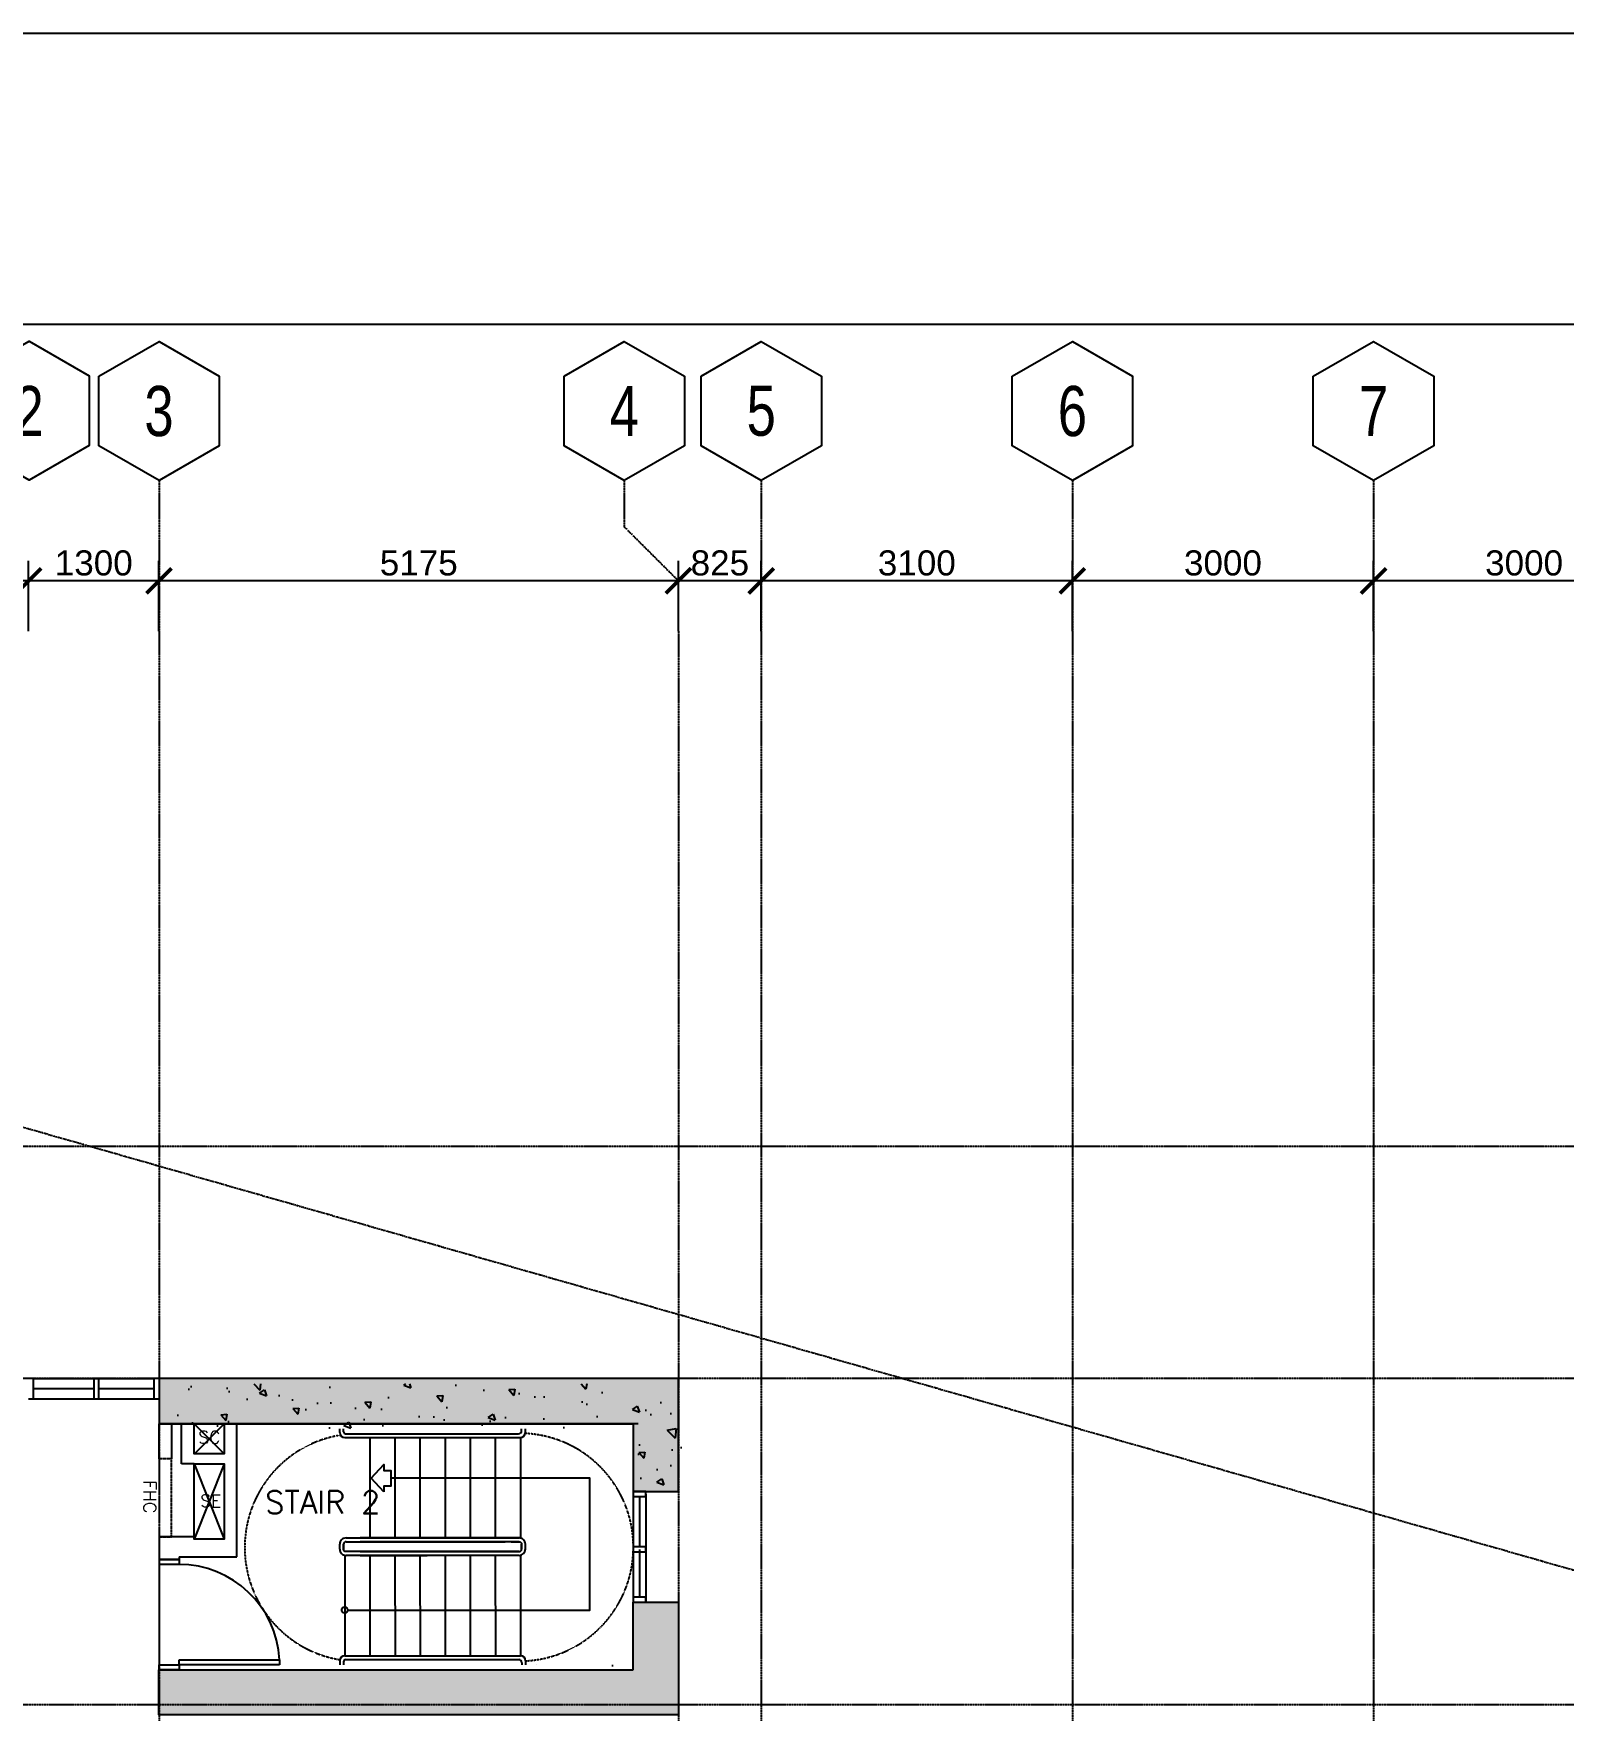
# Model space of a CAD drawing. Header units: inches. Extents: x -189245 to 740841, y -215444 to 469401.
# Drawn here: x 306714 to 321956, y -95136 to -78428 of the extents above; entities that cross this region are included whole.
import ezdxf
from ezdxf.enums import TextEntityAlignment as Align

# ---------------------------------------------------------------- set-up
doc = ezdxf.new("R2010")
doc.units = ezdxf.units.IN
doc.header["$LTSCALE"] = 10
doc.header["$MEASUREMENT"] = 0
for name, pattern in [('GRID NORMAL$0$GRID BASEMENT$0$GRID GROUND$0$GRID$0$$0$PHANTOM', [2.5, 1.25, -0.25, 0.25, -0.25, 0.25, -0.25]), ('HIDDEN', [0.375, 0.25, -0.125]), ('HIDDEN2', [0.1875, 0.125, -0.0625])]:
    doc.linetypes.add(name, pattern=pattern)
for name, color, linetype in [('1', 1, 'Continuous'), ('3', 252, 'Continuous'), ('A-CMU WALL', 4, 'Continuous'), ('a-dim', 8, 'Continuous'), ('A-DOOR', 1, 'Continuous'), ('A-FIXTURE', 2, 'Continuous'), ('A-GRID', 8, 'Continuous'), ('A-HATCH GRAVEL', 8, 'Continuous'), ('A-HATCH-RC', 252, 'Continuous'), ('A-HATCH-SOLID', 252, 'Continuous'), ('A-SHEARWALL', 6, 'Continuous'), ('A-STAIR', 1, 'Continuous'), ('A-TEXT', 3, 'Continuous'), ('A-WINDOW', 2, 'Continuous'), ('DOORTAG', 1, 'Continuous'), ('HATCH TSG', 9, 'Continuous'), ('PIPE CHASE', 3, 'Continuous'), ('PIPE CHASE OPENING', 1, 'Continuous'), ('TSG- DIM_PIPE CHASE', 1, 'Continuous'), ('TSG- plaster', 4, 'Continuous')]:
    doc.layers.add(name, color=color, linetype=linetype)
doc.layers.add('DEFPOINT', color=7, linetype='Continuous', plot=False)
doc.styles.add('GRID NORMAL$0$GRID BASEMENT$0$GRID GROUND$0$GRID$0$Standard', font='ARIAL.TTF')
doc.styles.add('PRSP_Simplex', font='simplex.shx')
doc.dimstyles.new('GRID NORMAL$0$GRID BASEMENT$0$GRID GROUND$0$GRID$0$Standard', dxfattribs={"dimtxt": 250, "dimasz": 0.18, "dimexe": 0.18, "dimexo": 0.0625, "dimgap": 50, "dimtad": 1, "dimdec": 0, "dimzin": 0, "dimdsep": 46, "dimtxsty": 'GRID NORMAL$0$GRID BASEMENT$0$GRID GROUND$0$GRID$0$Standard', "dimcen": 0.09, "dimadec": 0, "dimazin": 0, "dimtfac": 1, "dimtdec": 0, "dimtofl": 0, "dimtmove": 0, "dimatfit": 3, "dimfxl": 1, "dimtolj": 1, "dimtzin": 0, "dimarcsym": 0})

# ---------------------------------------------------------------- blocks, each defined once
blk = doc.blocks.new('GRID NORMAL$0$GRID BASEMENT$0$GRID GROUND$0$GRID$0$$0$GRID-V')
at = {"color": 3}
blk.add_lwpolyline([(6, 10.39), (0, 13.86), (-6, 10.39), (-6, 3.46), (0, 0), (6, 3.46)], close=True, dxfattribs=at)
at = {"color": 6, "style": 'GRID NORMAL$0$GRID BASEMENT$0$GRID GROUND$0$GRID$0$Standard', "width": 0.75}
blk.add_attdef('V', text='', height=5, dxfattribs=at).set_placement((0, 6.93), align=Align.MIDDLE)
blk = doc.blocks.new('GRID NORMAL$0$GRID BASEMENT$0$GRID GROUND$0$GRID$0$_ARCHTICK')
at = {"color": 0, "linetype": 'ByBlock', "ltscale": 20, "const_width": 0.15}
blk.add_lwpolyline([(-0.5, -0.5), (0.5, 0.5)], dxfattribs=at)
blk = doc.blocks.new('*D448')
at = {"layer": 'a-dim', "color": 0, "lineweight": -2, "ltscale": 500}
for p, q in [((-77959, -230188), (-77959, -229488)), ((-74859, -230188), (-74859, -229488)), ((-74659, -229688), (-78159, -229688))]:
    blk.add_line(p, q, dxfattribs=at)
at = {"layer": 'Defpoints', "color": 0, "ltscale": 500}
for p in [(-77959, -229688), (-77959, -230188), (-74859, -230188)]:
    blk.add_point(p, dxfattribs=at)
at = {"layer": 'a-dim', "color": 0, "lineweight": -2, "ltscale": 500, "xscale": 250, "yscale": 250, "zscale": 250, "rotation": 180}
blk.add_blockref('GRID NORMAL$0$GRID BASEMENT$0$GRID GROUND$0$GRID$0$_ARCHTICK', (-77959, -229688), dxfattribs=at)
at = {"layer": 'a-dim', "color": 0, "lineweight": -2, "ltscale": 500, "xscale": 250, "yscale": 250, "zscale": 250}
blk.add_blockref('GRID NORMAL$0$GRID BASEMENT$0$GRID GROUND$0$GRID$0$_ARCHTICK', (-74859, -229688), dxfattribs=at)
at = {"layer": 'a-dim', "color": 3, "ltscale": 500, "insert": (-76409, -229511), "char_height": 250, "attachment_point": 5, "style": 'GRID NORMAL$0$GRID BASEMENT$0$GRID GROUND$0$GRID$0$Standard'}
blk.add_mtext('\\A1;3100', dxfattribs=at)
blk = doc.blocks.new('*D452')
at = {"layer": 'a-dim', "color": 0, "lineweight": -2, "ltscale": 500}
for p, q in [((-74859, -230188), (-74859, -229488)), ((-71859, -230188), (-71859, -229488)), ((-71659, -229688), (-75059, -229688))]:
    blk.add_line(p, q, dxfattribs=at)
at = {"layer": 'Defpoints', "color": 0, "ltscale": 500}
for p in [(-74859, -229688), (-74859, -230188), (-71859, -230188)]:
    blk.add_point(p, dxfattribs=at)
at = {"layer": 'a-dim', "color": 0, "lineweight": -2, "ltscale": 500, "xscale": 250, "yscale": 250, "zscale": 250, "rotation": 180}
blk.add_blockref('GRID NORMAL$0$GRID BASEMENT$0$GRID GROUND$0$GRID$0$_ARCHTICK', (-74859, -229688), dxfattribs=at)
at = {"layer": 'a-dim', "color": 0, "lineweight": -2, "ltscale": 500, "xscale": 250, "yscale": 250, "zscale": 250}
blk.add_blockref('GRID NORMAL$0$GRID BASEMENT$0$GRID GROUND$0$GRID$0$_ARCHTICK', (-71859, -229688), dxfattribs=at)
at = {"layer": 'a-dim', "color": 3, "ltscale": 500, "insert": (-73359, -229511), "char_height": 250, "attachment_point": 5, "style": 'GRID NORMAL$0$GRID BASEMENT$0$GRID GROUND$0$GRID$0$Standard'}
blk.add_mtext('\\A1;3000', dxfattribs=at)
blk = doc.blocks.new('*D455')
at = {"layer": 'a-dim', "color": 0, "lineweight": -2, "ltscale": 500}
for p, q in [((-71859, -230188), (-71859, -229488)), ((-68859, -230188), (-68859, -229488)), ((-68659, -229688), (-72059, -229688))]:
    blk.add_line(p, q, dxfattribs=at)
at = {"layer": 'Defpoints', "color": 0, "ltscale": 500}
for p in [(-71859, -229688), (-71859, -230188), (-68859, -230188)]:
    blk.add_point(p, dxfattribs=at)
at = {"layer": 'a-dim', "color": 0, "lineweight": -2, "ltscale": 500, "xscale": 250, "yscale": 250, "zscale": 250, "rotation": 180}
blk.add_blockref('GRID NORMAL$0$GRID BASEMENT$0$GRID GROUND$0$GRID$0$_ARCHTICK', (-71859, -229688), dxfattribs=at)
at = {"layer": 'a-dim', "color": 0, "lineweight": -2, "ltscale": 500, "xscale": 250, "yscale": 250, "zscale": 250}
blk.add_blockref('GRID NORMAL$0$GRID BASEMENT$0$GRID GROUND$0$GRID$0$_ARCHTICK', (-68859, -229688), dxfattribs=at)
at = {"layer": 'a-dim', "color": 3, "ltscale": 500, "insert": (-70359, -229511), "char_height": 250, "attachment_point": 5, "style": 'GRID NORMAL$0$GRID BASEMENT$0$GRID GROUND$0$GRID$0$Standard'}
blk.add_mtext('\\A1;3000', dxfattribs=at)
blk = doc.blocks.new('*D456')
at = {"layer": 'a-dim', "color": 0, "lineweight": -2, "ltscale": 500}
for p, q in [((-83959, -230188), (-83959, -229488)), ((-78784, -230188), (-78784, -229488)), ((-78584, -229688), (-84159, -229688))]:
    blk.add_line(p, q, dxfattribs=at)
at = {"layer": 'Defpoints', "color": 0, "ltscale": 500}
for p in [(-83959, -229688), (-83959, -230188), (-78784, -230188)]:
    blk.add_point(p, dxfattribs=at)
at = {"layer": 'a-dim', "color": 0, "lineweight": -2, "ltscale": 500, "xscale": 250, "yscale": 250, "zscale": 250, "rotation": 180}
blk.add_blockref('GRID NORMAL$0$GRID BASEMENT$0$GRID GROUND$0$GRID$0$_ARCHTICK', (-83959, -229688), dxfattribs=at)
at = {"layer": 'a-dim', "color": 0, "lineweight": -2, "ltscale": 500, "xscale": 250, "yscale": 250, "zscale": 250}
blk.add_blockref('GRID NORMAL$0$GRID BASEMENT$0$GRID GROUND$0$GRID$0$_ARCHTICK', (-78784, -229688), dxfattribs=at)
at = {"layer": 'a-dim', "color": 3, "ltscale": 500, "insert": (-81371, -229511), "char_height": 250, "attachment_point": 5, "style": 'GRID NORMAL$0$GRID BASEMENT$0$GRID GROUND$0$GRID$0$Standard'}
blk.add_mtext('\\A1;5175', dxfattribs=at)
blk = doc.blocks.new('*D457')
at = {"layer": 'a-dim', "color": 0, "lineweight": -2, "ltscale": 500}
for p, q in [((-90634, -230188), (-90634, -229488)), ((-85259, -230188), (-85259, -229488)), ((-85059, -229688), (-90834, -229688))]:
    blk.add_line(p, q, dxfattribs=at)
at = {"layer": 'Defpoints', "color": 0, "ltscale": 500}
for p in [(-90634, -229688), (-90634, -230188), (-85259, -230188)]:
    blk.add_point(p, dxfattribs=at)
at = {"layer": 'a-dim', "color": 0, "lineweight": -2, "ltscale": 500, "xscale": 250, "yscale": 250, "zscale": 250, "rotation": 180}
blk.add_blockref('GRID NORMAL$0$GRID BASEMENT$0$GRID GROUND$0$GRID$0$_ARCHTICK', (-90634, -229688), dxfattribs=at)
at = {"layer": 'a-dim', "color": 0, "lineweight": -2, "ltscale": 500, "xscale": 250, "yscale": 250, "zscale": 250}
blk.add_blockref('GRID NORMAL$0$GRID BASEMENT$0$GRID GROUND$0$GRID$0$_ARCHTICK', (-85259, -229688), dxfattribs=at)
at = {"layer": 'a-dim', "color": 3, "ltscale": 500, "insert": (-87946, -229511), "char_height": 250, "attachment_point": 5, "style": 'GRID NORMAL$0$GRID BASEMENT$0$GRID GROUND$0$GRID$0$Standard'}
blk.add_mtext('\\A1;5375', dxfattribs=at)
blk = doc.blocks.new('*D461')
at = {"layer": 'a-dim', "color": 0, "lineweight": -2, "ltscale": 500}
for p, q in [((-85259, -230188), (-85259, -229488)), ((-83959, -230188), (-83959, -229488)), ((-83759, -229688), (-85459, -229688))]:
    blk.add_line(p, q, dxfattribs=at)
at = {"layer": 'Defpoints', "color": 0, "ltscale": 500}
for p in [(-85259, -229688), (-85259, -230188), (-83959, -230188)]:
    blk.add_point(p, dxfattribs=at)
at = {"layer": 'a-dim', "color": 0, "lineweight": -2, "ltscale": 500, "xscale": 250, "yscale": 250, "zscale": 250, "rotation": 180}
blk.add_blockref('GRID NORMAL$0$GRID BASEMENT$0$GRID GROUND$0$GRID$0$_ARCHTICK', (-85259, -229688), dxfattribs=at)
at = {"layer": 'a-dim', "color": 0, "lineweight": -2, "ltscale": 500, "xscale": 250, "yscale": 250, "zscale": 250}
blk.add_blockref('GRID NORMAL$0$GRID BASEMENT$0$GRID GROUND$0$GRID$0$_ARCHTICK', (-83959, -229688), dxfattribs=at)
at = {"layer": 'a-dim', "color": 3, "ltscale": 500, "insert": (-84609, -229511), "char_height": 250, "attachment_point": 5, "style": 'GRID NORMAL$0$GRID BASEMENT$0$GRID GROUND$0$GRID$0$Standard'}
blk.add_mtext('\\A1;1300', dxfattribs=at)
blk = doc.blocks.new('*D472')
at = {"layer": 'a-dim', "color": 0, "lineweight": -2, "ltscale": 500}
for p, q in [((-78784, -230188), (-78784, -229488)), ((-77959, -230188), (-77959, -229488)), ((-77759, -229688), (-78984, -229688))]:
    blk.add_line(p, q, dxfattribs=at)
at = {"layer": 'Defpoints', "color": 0, "ltscale": 500}
for p in [(-78784, -229688), (-78784, -230188), (-77959, -230188)]:
    blk.add_point(p, dxfattribs=at)
at = {"layer": 'a-dim', "color": 0, "lineweight": -2, "ltscale": 500, "xscale": 250, "yscale": 250, "zscale": 250, "rotation": 180}
blk.add_blockref('GRID NORMAL$0$GRID BASEMENT$0$GRID GROUND$0$GRID$0$_ARCHTICK', (-78784, -229688), dxfattribs=at)
at = {"layer": 'a-dim', "color": 0, "lineweight": -2, "ltscale": 500, "xscale": 250, "yscale": 250, "zscale": 250}
blk.add_blockref('GRID NORMAL$0$GRID BASEMENT$0$GRID GROUND$0$GRID$0$_ARCHTICK', (-77959, -229688), dxfattribs=at)
at = {"layer": 'a-dim', "color": 3, "ltscale": 500, "insert": (-78371, -229511), "char_height": 250, "attachment_point": 5, "style": 'GRID NORMAL$0$GRID BASEMENT$0$GRID GROUND$0$GRID$0$Standard'}
blk.add_mtext('\\A1;825', dxfattribs=at)
blk = doc.blocks.new('A$C6CB110D5')
at = {"layer": 'A-WINDOW', "ltscale": 50}
for p, q in [((-1250, 0), (-1300, 0)), ((-1250, -200), (-1250, 0)), ((0, 0), (-50, 0)), ((-50, 0), (-50, -200)), ((-1250, -100), (-650, -100)), ((-650, 0), (-650, -200)), ((-600, -200), (-600, 0)), ((-600, -100), (-50, -100)), ((-1300, -200), (-1250, -200)), ((-650, -200), (-600, -200)), ((-50, -200), (0, -200))]:
    blk.add_line(p, q, dxfattribs=at)
at = {"layer": 'A-WINDOW', "color": 1, "ltscale": 50}
for p, q in [((-1250, 0), (-50, 0)), ((-1250, -200), (-50, -200))]:
    blk.add_line(p, q, dxfattribs=at)
blk = doc.blocks.new('A$C3BA5313E')
at = {"layer": 'A-DOOR', "color": 8, "ltscale": 100}
blk.add_blockref('A$C6CB110D5', (1300, 0), dxfattribs=at)
blk = doc.blocks.new('grid')
at = {"layer": 'A-GRID', "linetype": 'GRID NORMAL$0$GRID BASEMENT$0$GRID GROUND$0$GRID$0$$0$PHANTOM'}
for p, q in [((-83958.8, -228688.5), (-83958.8, -289256.3)), ((-79323.2, -228688.5), (-79323.2, -229150.5)), ((-77958.8, -228688.5), (-77958.8, -289256.3)), ((-74858.8, -228688.5), (-74858.8, -289256.3)), ((-71858.8, -228688.5), (-71858.8, -289256.3)), ((-78783.6, -229688.5), (-79323.2, -229150.5)), ((-78783.8, -230188.4), (-78783.8, -289282.1)), ((-33688.1, -235324.1), (-100703.6, -235324.1)), ((-33688.1, -237636.6), (-100703.6, -237636.6)), ((-33688.1, -240886.6), (-100703.6, -240886.6))]:
    blk.add_line(p, q, dxfattribs=at)
at = {"layer": 'A-GRID'}
ref = blk.add_blockref('GRID NORMAL$0$GRID BASEMENT$0$GRID GROUND$0$GRID$0$$0$GRID-V', (-85253, -228685.1), dxfattribs=dict(at, xscale=-100, yscale=100, zscale=100))
ref.add_attrib('V', '2', dxfattribs={"layer": '0', "color": 6, "height": 500, "style": 'GRID NORMAL$0$GRID BASEMENT$0$GRID GROUND$0$GRID$0$Standard', "width": 0.75}).set_placement((-85253, -227992.3), align=Align.MIDDLE)
ref = blk.add_blockref('GRID NORMAL$0$GRID BASEMENT$0$GRID GROUND$0$GRID$0$$0$GRID-V', (-83958.8, -228688.5), dxfattribs=dict(at, xscale=-100, yscale=100, zscale=100))
ref.add_attrib('V', '3', dxfattribs={"layer": '0', "color": 6, "height": 500, "style": 'GRID NORMAL$0$GRID BASEMENT$0$GRID GROUND$0$GRID$0$Standard', "width": 0.75}).set_placement((-83958.8, -227995.7), align=Align.MIDDLE)
ref = blk.add_blockref('GRID NORMAL$0$GRID BASEMENT$0$GRID GROUND$0$GRID$0$$0$GRID-V', (-79323.2, -228688.5), dxfattribs=dict(at, xscale=-100, yscale=100, zscale=100))
ref.add_attrib('V', '4', dxfattribs={"layer": '0', "color": 6, "height": 500, "style": 'GRID NORMAL$0$GRID BASEMENT$0$GRID GROUND$0$GRID$0$Standard', "width": 0.75}).set_placement((-79323.2, -227995.7), align=Align.MIDDLE)
ref = blk.add_blockref('GRID NORMAL$0$GRID BASEMENT$0$GRID GROUND$0$GRID$0$$0$GRID-V', (-77958.8, -228688.5), dxfattribs=dict(at, xscale=-100, yscale=100, zscale=100))
ref.add_attrib('V', '5', dxfattribs={"layer": '0', "color": 6, "height": 500, "style": 'GRID NORMAL$0$GRID BASEMENT$0$GRID GROUND$0$GRID$0$Standard', "width": 0.75}).set_placement((-77958.8, -227995.7), align=Align.MIDDLE)
ref = blk.add_blockref('GRID NORMAL$0$GRID BASEMENT$0$GRID GROUND$0$GRID$0$$0$GRID-V', (-74858.8, -228688.5), dxfattribs=dict(at, xscale=-100, yscale=100, zscale=100))
ref.add_attrib('V', '6', dxfattribs={"layer": '0', "color": 6, "height": 500, "style": 'GRID NORMAL$0$GRID BASEMENT$0$GRID GROUND$0$GRID$0$Standard', "width": 0.75}).set_placement((-74858.8, -227995.7), align=Align.MIDDLE)
ref = blk.add_blockref('GRID NORMAL$0$GRID BASEMENT$0$GRID GROUND$0$GRID$0$$0$GRID-V', (-71858.8, -228688.5), dxfattribs=dict(at, xscale=-100, yscale=100, zscale=100))
ref.add_attrib('V', '7', dxfattribs={"layer": '0', "color": 6, "height": 500, "style": 'GRID NORMAL$0$GRID BASEMENT$0$GRID GROUND$0$GRID$0$Standard', "width": 0.75}).set_placement((-71858.8, -227995.7), align=Align.MIDDLE)
at = {"layer": 'a-dim', "ltscale": 500}
for base, p1, p2, picture, middle in [((-90633.8, -229688.5), (-85258.8, -230188.5), (-90633.8, -230188.5), '*D457', (-87946.3, -229510.8)), ((-83958.8, -229688.5), (-78783.8, -230188.5), (-83958.8, -230188.5), '*D456', (-81371.3, -229510.9)), ((-78783.8, -229688.5), (-77958.8, -230188.5), (-78783.8, -230188.5), '*D472', (-78371.3, -229510.9)), ((-77958.8, -229688.5), (-74858.8, -230188.5), (-77958.8, -230188.5), '*D448', (-76408.8, -229510.8)), ((-74858.8, -229688.5), (-71858.8, -230188.5), (-74858.8, -230188.5), '*D452', (-73358.8, -229510.8)), ((-71858.8, -229688.5), (-68858.8, -230188.4), (-71858.8, -230188.4), '*D455', (-70358.8, -229510.8))]:
    dim = blk.add_linear_dim(base=base, p1=p1, p2=p2, angle=180, dimstyle='GRID NORMAL$0$GRID BASEMENT$0$GRID GROUND$0$GRID$0$Standard', override={"dimasz": 250, "dimexe": 200, "dimblk1": 'GRID NORMAL$0$GRID BASEMENT$0$GRID GROUND$0$GRID$0$_ARCHTICK', "dimblk2": 'GRID NORMAL$0$GRID BASEMENT$0$GRID GROUND$0$GRID$0$_ARCHTICK', "dimsah": 1, "dimdle": 200, "dimclrt": 3}, dxfattribs=at)
    dim.commit()
    dim.dimension.update_dxf_attribs({"geometry": picture, "text_midpoint": middle})
dim = blk.add_linear_dim(base=(-85258.8, -229688.5), p1=(-83958.8, -230188.5), p2=(-85258.8, -230188.4), angle=180, dimstyle='GRID NORMAL$0$GRID BASEMENT$0$GRID GROUND$0$GRID$0$Standard', override={"dimasz": 250, "dimexe": 200, "dimblk1": 'GRID NORMAL$0$GRID BASEMENT$0$GRID GROUND$0$GRID$0$_ARCHTICK', "dimblk2": 'GRID NORMAL$0$GRID BASEMENT$0$GRID GROUND$0$GRID$0$_ARCHTICK', "dimsah": 1, "dimdle": 200, "dimclrt": 3}, dxfattribs=at)
dim.commit()
dim.dimension.update_dxf_attribs({"geometry": '*D461', "text_midpoint": (-84608.8, -229688.5), "dimtype": 128})

msp = doc.modelspace()

# ---------------------------------------------------------------- hatches: boundary and pattern name
at = {"layer": '1'}
h = msp.add_hatch(dxfattribs=at)
h.set_pattern_fill('AR-CONC', color=256, scale=1000, style=0)
h.set_pattern_definition([(50, (265853.6, -114292), (7172.6, -627.5), [750, -8250]), (355, (265853.6, -114292), (-1387.5, 7521.9), [600, -6600]), (100.451, (266451, -114344.6), (5785.1, 6894.4), [637.4, -7011.4]), (46.184, (265854, -112292), (10672.4, -1655.2), [1125, -12375]), (96.636, (266743, -112430), (9346.6, 9741.2), [956.1, -10517.1]), (351.184, (265854, -112292), (9346.6, 9741.2), [900, -9900]), (21, (266853.6, -112792), (5969.1, -4026.2), [750, -8250]), (326, (266853.6, -112792), (2433.2, 7251.5), [600, -6600]), (71.451, (267351, -113128), (8402.2, 3225.3), [637.4, -7011.4]), (37.5, (265853.6, -114292.3), (121.6, 3328.94), [0, -6520, 0, -6700, 0, -6625]), (7.5, (265853.6, -114292.3), (2630.7, 3944.12), [0, -3820, 0, -6370, 0, -2525]), (327.5, (263623.6, -114292.3), (5338.22, -225.55), [0, -2500, 0, -7800, 0, -10350]), (317.5, (262623.6, -114292.3), (5831.86, 1001.05), [0, -3250, 0, -5180, 0, -7350])])
h.paths.add_polyline_path([(313139.1957, -91830.85698), (307591.31424, -91830.85698), (307649.99917, -91978.59111), (307887.57771, -91958.33165), (307588.19276, -92120.44962), (307721.73685, -92102.99271), (307782.46269, -92280.85698), (312689.1957, -92280.85698), (312689.1957, -92930.85698), (313139.1957, -92930.85698)])
h.paths.add_polyline_path([(313139.1957, -94730.85698), (313139.1957, -94030.85698), (312689.1957, -94030.85698), (312689.1957, -94680.85698), (308114.1957, -94680.85698), (307964.19904, -94680.85698), (307964.19904, -95130.85698), (313139.1957, -95130.85698)])
at = {"layer": 'A-HATCH GRAVEL'}
h = msp.add_hatch(dxfattribs=at)
h.set_pattern_fill('AR-CONC', color=256, scale=100, style=0)
h.set_pattern_definition([(310, (391923, -332817.5), (717.2602, 62.7521), [75, -825]), (5, (391923, -332817.5), (-138.7513, -752.1921), [60, -660]), (259.5486, (391982.8, -332812.24), (578.5094, -689.4395), [63.7402, -701.1421]), (313.8158, (391923, -333017.5), (1067.241, 165.519), [112.5, -1237.5]), (263.3644, (392011.9, -333003.7), (934.6627, -974.118), [95.6103, -1051.713]), (8.8158, (391923, -333017.5), (934.662, -974.1186), [90, -990]), (339, (392023, -332967.5), (596.907, 402.6189), [75, -825]), (34, (392023, -332967.5), (243.3153, -725.15), [60, -660]), (288.5486, (392072.75, -332933.9), (840.2226, -322.5305), [63.7402, -701.1421]), (322.5, (391923, -332817.47), (12.15986, -332.89385), [0, -652, 0, -670, 0, -662.5]), (352.5, (391923, -332817.47), (263.06954, -394.4117), [0, -382, 0, -637, 0, -252.5]), (32.5, (391700, -332817.47), (533.82244, 22.55487), [0, -250, 0, -780, 0, -1035]), (42.5, (391600, -332817.47), (583.1862, -100.105), [0, -325, 0, -518, 0, -735])])
h.paths.add_polyline_path([(312739.1957, -92330.85687), (312739.1957, -92980.85687), (313189.1957, -92980.85687), (313189.1957, -92280.85687), (313189.1957, -91880.85687), (307964.1957, -91880.85687), (307964.1957, -92330.85687), (308114.1957, -92330.85687)])
at = {"layer": 'A-HATCH-SOLID', "ltscale": 2}
for points in [[(312689.22685, -92279.9236), (312689.5856, -92954.9236), (313139.4056, -92953.047), (313139.22685, -92329.9236), (313139.22685, -91829.9236), (307964.22685, -91829.9236), (307964.22685, -92279.9236)], [(312689.5856, -92279.9236), (312689.5856, -92954.9236), (313139.4056, -92953.047), (313139.5856, -92329.9236), (313139.5856, -91829.9236), (307964.5856, -91829.9236), (307964.5856, -92279.9236)], [(312688.84091, -94730.85687), (312689.18471, -94055.85687), (313138.84091, -94055.85687), (313138.84091, -94680.85687), (313138.84091, -95180.85687), (307963.84091, -95180.85687), (307963.84091, -94730.85687)]]:
    msp.add_hatch(color=254, dxfattribs=at).paths.add_polyline_path(points)

# ---------------------------------------------------------------- linework, layer by layer
at = {"layer": '3', "color": 251, "linetype": 'GRID NORMAL$0$GRID BASEMENT$0$GRID GROUND$0$GRID$0$$0$PHANTOM', "flags": 128}
msp.add_lwpolyline([(352371.55939, -102410.09833), (351907.57657, -111087.70283), (352289.23542, -123191.68716), (353264.45, -131262.98547), (298600.66526, -144611.52615), (297343.53117, -137766.00105), (296388.45816, -130468.23184), (295808.09231, -123131.14962), (295604.50917, -115793.97346), (295780.69383, -108466.09117), (296335.27965, -101137.04385), (297262.93139, -93855.89956), (298496.71244, -87006.12698), (352390.51377, -102402.90191)], dxfattribs=at)
at = {"layer": 'A-CMU WALL'}
for p, q in [((307989.19965, -94730.85789), (307989.19965, -94730.85789)), ((308138.87472, -94730.85789), (308138.87472, -94730.85789))]:
    msp.add_line(p, q, dxfattribs=at)
at = {"layer": 'A-DOOR', "color": 2, "linetype": 'ByBlock', "ltscale": 100}
msp.add_line((307964.19965, -93630.85567), (307964.19965, -93680.64903), dxfattribs=at)
at = {"layer": 'A-DOOR', "color": 2}
for p, q in [((308164.21592, -93680.64903), (307964.19965, -93680.64903)), ((307964.21845, -93630.85567), (308164.21592, -93630.85567)), ((308164.21592, -93630.85567), (308164.21592, -93680.64903)), ((307964.19965, -94680.85803), (308163.87472, -94680.85789)), ((307964.19965, -94730.85789), (307964.19965, -94680.85803)), ((308163.87472, -94730.85789), (307964.19965, -94730.85789)), ((308163.87472, -94680.85789), (308163.87472, -94730.85789)), ((308163.89367, -94680.85789), (308163.89367, -94630.85789)), ((308163.89367, -94630.85789), (309163.89367, -94630.85789)), ((309163.89367, -94680.85789), (308163.89367, -94680.85789)), ((309163.89367, -94630.85789), (309163.89367, -94680.85789))]:
    msp.add_line(p, q, dxfattribs=at)
at = {"layer": 'A-DOOR'}
msp.add_line((307964.19965, -93680.64903), (307964.19965, -94680.85803), dxfattribs=at)
msp.add_arc((308163.1449, -94682.74181), 1002.09283, 2.967848221, 90.016974795, dxfattribs=at)
at = {"layer": 'A-FIXTURE', "linetype": 'HIDDEN2', "ltscale": 0.5}
msp.add_lwpolyline([(308089.19965, -93405.51554), (308089.19965, -93405.51554), (307964.21845, -93405.51554)], dxfattribs=at)
at = {"layer": 'A-SHEARWALL'}
for p, q in [((313139.5856, -91829.92355), (307964.5856, -91829.92355)), ((313139.5856, -91829.92355), (307964.5856, -91829.92355)), ((313139.19965, -92905.85693), (313139.19965, -91830.85693)), ((313139.19965, -92905.85693), (313139.19965, -91830.85693)), ((313139.19965, -92905.85693), (313139.19965, -91830.85693)), ((313139.19965, -92930.85693), (313139.19965, -91830.85693)), ((312739.1957, -92280.85693), (307964.19965, -92280.85698)), ((313139.19965, -94680.85693), (313139.19965, -94680.85693)), ((313139.19965, -94680.85693), (313139.19965, -95080.85693)), ((313139.13659, -95080.85693), (312739.19965, -95080.85693)), ((313139.13659, -95080.85693), (312739.19965, -95080.85693)), ((313139.13659, -95080.85693), (312739.19965, -95080.85693))]:
    msp.add_line(p, q, dxfattribs=at)
at = {"layer": 'A-SHEARWALL', "color": 4}
msp.add_line((308314.21592, -92680.51554), (308189.21592, -92680.51554), dxfattribs=at)
for points in [[(312689.5856, -92279.9236), (312689.5856, -92954.9236), (313139.4056, -92953.047), (313139.5856, -92329.9236), (313139.5856, -92329.9236), (313139.5856, -91829.9236), (307964.5856, -91829.9236), (307964.5856, -92279.9236), (307964.5856, -92279.9236), (307964.5856, -92279.9236), (312689.5856, -92279.9236)], [(307964.2055, -92630.51554), (307964.19965, -92280.85698), (308089.19965, -92280.85698), (308089.19965, -92630.51554)]]:
    msp.add_lwpolyline(points, dxfattribs=at)
at = {"layer": 'A-SHEARWALL', "color": 3, "linetype": 'HIDDEN2'}
msp.add_lwpolyline([(308089.19965, -92630.51554), (307964.21845, -92630.51554), (307964.21845, -93405.51554), (308089.19965, -93405.51554)], close=True, dxfattribs=at)
at = {"layer": 'A-SHEARWALL', "ltscale": 0.5}
msp.add_lwpolyline([(308314.21592, -92680.51554), (308613.85591, -92680.51554), (308613.85591, -93430.85648), (308314.21592, -93430.85648)], close=True, dxfattribs=at)
at = {"layer": 'A-STAIR', "color": 2, "linetype": 'Continuous'}
for p, q in [((309764.40122, -92367.84489), (309764.40122, -92329.84489)), ((309822.40122, -92379.84489), (311546.40129, -92379.84489)), ((311576.40129, -92349.84489), (311576.40129, -92329.84489)), ((311614.40129, -92367.84489), (311614.40129, -92329.84489)), ((309814.40122, -92417.84489), (311564.40129, -92417.84489)), ((309764.40132, -93528.52587), (309764.40126, -93479.52587)), ((309802.40122, -93479.52489), (309802.40133, -93529.52489)), ((309827.40119, -93417.52579), (311551.40125, -93417.52399)), ((309827.40124, -93455.52579), (311411.40122, -93455.52399)), ((311551.40129, -93553.52399), (309905.53103, -93553.5257)), ((311551.40129, -93417.52489), (309967.40131, -93417.52489)), ((311551.40129, -93455.52489), (309967.40131, -93455.52489)), ((309967.40142, -93553.52489), (311551.40129, -93553.52489)), ((311576.40133, -93479.52396), (311576.40128, -93529.52396)), ((311614.40139, -93528.52399), (311614.40133, -93479.52392)), ((309967.40129, -93591.52489), (310637.21499, -93591.52489)), ((311551.40146, -93591.52399), (310741.58769, -93591.52475)), ((309765.86267, -94642.02479), (309765.86267, -94680.02479)), ((309803.86267, -94650.02479), (309803.86267, -94680.02479)), ((309815.86267, -94592.02479), (311565.86267, -94592.02479)), ((309823.86267, -94630.02479), (311547.86267, -94630.02479)), ((311577.86267, -94660.02479), (311577.86267, -94680.02479)), ((311615.86267, -94642.02479), (311615.86267, -94680.02479))]:
    msp.add_line(p, q, dxfattribs=at)
at = {"layer": 'A-STAIR', "linetype": 'Continuous'}
msp.add_line((311724.55611, -94679.86204), (311724.55611, -94679.86204), dxfattribs=at)
at = {"layer": 'A-STAIR', "color": 2, "linetype": 'Continuous'}
for points in [[(309802.40122, -92359.84489), (309802.40122, -92330.02489)], [(310741.58769, -93591.52475), (309827.40139, -93591.52579)]]:
    msp.add_lwpolyline(points, dxfattribs=at)
at = {"layer": 'A-STAIR', "linetype": 'Continuous'}
for points in [[(310064.40129, -92417.84489), (310064.40129, -93417.52555)], [(310314.40129, -92417.84489), (310314.40129, -93417.52528)], [(310564.40129, -92417.84489), (310564.40129, -93417.52502)], [(310814.40129, -92417.84489), (310814.40129, -93417.52502)], [(311064.40129, -92417.84489), (311064.40129, -93417.5245)], [(311314.40129, -92417.84489), (311314.40129, -93417.52424)], [(311564.40129, -92417.84489), (311564.40129, -93418.71795)], [(309814.40129, -93591.52495), (309815.86267, -94592.02479)], [(310064.40129, -93591.52495), (310065.86267, -94592.02479)], [(310314.40129, -93591.52495), (310315.86267, -94592.02479)], [(310564.40129, -93591.52495), (310565.86267, -94592.02479)], [(310814.40129, -93591.52468), (310815.86267, -94592.02479)], [(311064.40129, -93591.52445), (311065.86267, -94592.02479)], [(311314.40129, -93591.52421), (311315.86267, -94592.02479)], [(311564.40129, -93590.16815), (311565.86267, -94592.02479)]]:
    msp.add_lwpolyline(points, dxfattribs=at)
at = {"layer": 'A-STAIR', "color": 2}
msp.add_lwpolyline([(310203.77986, -92959.52489), (310079.47513, -92823.02489), (310203.77986, -92686.52489), (310203.77986, -92745.02489), (310272.59999, -92745.02489), (310272.59999, -92901.02489), (310203.77986, -92901.02489)], close=True, dxfattribs=at)
at = {"layer": 'A-STAIR'}
msp.add_lwpolyline([(309844.40129, -94136.02489), (312257.52106, -94136.02489), (312257.52106, -92823.02489), (310272.59999, -92823.02489)], dxfattribs=at)
at = {"layer": 'A-STAIR', "color": 2, "linetype": 'Continuous'}
for points in [[(309905.53103, -93553.5257), (309827.40135, -93553.52579, -0.4142135624), (309802.40132, -93528.52582), (309802.40126, -93479.52582)], [(311473.27161, -93455.52303), (311551.40129, -93455.52303, -0.4142135624), (311576.40129, -93480.52303), (311576.40129, -93529.52303)], [(311473.27161, -93553.52489), (311551.40129, -93553.52489, 0.4142135624), (311576.40129, -93528.52489), (311576.40129, -93479.52489)]]:
    msp.add_lwpolyline(points, format="xyb", dxfattribs=at)
at = {"layer": 'A-STAIR', "color": 2}
msp.add_circle((309814.40129, -94136.02489), 30, dxfattribs=at)
at = {"layer": 'A-STAIR', "linetype": 'HIDDEN'}
for centre, radius, start, end in [((309950.86598, -93512.53958), 1132.69564, 99.094013136, 260.599759142), ((311556.08565, -93509.20902), 1134.39185, 273.020612212, 87.089546421)]:
    msp.add_arc(centre, radius, start, end, dxfattribs=at)
at = {"layer": 'A-STAIR', "color": 2, "linetype": 'Continuous'}
for centre, radius, start, end in [((309814.40122, -92367.84489), 50, 180, 270), ((309822.40122, -92359.84489), 20, 180, 270), ((311546.40129, -92349.84489), 30, 270, 0), ((311564.40129, -92367.84489), 50, 270, 0), ((309826.55427, -93479.67234), 62.15322, 89.219198793, 179.864073572), ((309826.55431, -93479.67324), 62.15322, 89.219278682, 179.864138812), ((309827.40132, -93528.52579), 63, 180.00006524, 270.000065247), ((309826.56428, -93479.67391), 24.16352, 88.01503891, 179.646648736), ((309826.56432, -93479.67481), 24.16352, 88.015137754, 179.646713984), ((311552.24829, -93479.67144), 62.15322, 0.135991669, 90.780866447), ((311551.40139, -93528.52399), 63, 270.000065247, 0.00006524), ((309815.86267, -94642.02479), 50, 90, 180), ((309823.86267, -94650.02479), 20, 90, 180), ((311547.86267, -94660.02479), 30, 0, 90), ((311565.86267, -94642.02479), 50, 0, 90)]:
    msp.add_arc(centre, radius, start, end, dxfattribs=at)
at = {"layer": 'A-WINDOW', "ltscale": 50}
for p, q in [((307964.22685, -91829.9236), (307914.22685, -91829.9236)), ((307314.08945, -91930.85349), (306714.36399, -91930.76209)), ((307914.19965, -91930.76697), (307364.08945, -91930.85349)), ((312751.59427, -93004.24031), (312751.68427, -93505.9671)), ((312751.68427, -93530.96725), (312751.57313, -93955.85687)), ((312751.68427, -93555.9671), (312751.58939, -94005.85687))]:
    msp.add_line(p, q, dxfattribs=at)
at = {"layer": 'A-WINDOW', "color": 1, "ltscale": 50}
for p, q in [((312689.18427, -92980.85698), (312689.18427, -94030.85693)), ((312689.18427, -92980.85707), (312689.18427, -94030.85702)), ((312814.18427, -92980.85698), (312814.18427, -94057.95393)), ((312814.18427, -92980.85707), (312814.18427, -94030.85702))]:
    msp.add_line(p, q, dxfattribs=at)
at = {"layer": 'A-WINDOW', "ltscale": 50}
for points in [[(307364.19965, -91830.85349), (307314.19965, -91830.85349), (307314.19965, -92030.85344), (307364.19965, -92030.85344)], [(312689.19965, -92954.24031), (312689.19965, -93004.24031), (312814.19965, -93004.24031), (312814.19965, -92954.24031)], [(312689.18427, -93505.9671), (312689.18427, -93555.9671), (312814.18427, -93555.9671), (312814.18427, -93505.9671)], [(312689.07313, -94005.85687), (312689.07313, -94055.85687), (312814.07313, -94055.85687), (312814.07313, -94005.85687)]]:
    msp.add_lwpolyline(points, close=True, dxfattribs=at)
at = {"layer": 'DEFPOINT', "color": 2}
msp.add_lwpolyline([(270754.93173, -152678.22268), (375754.93173, -152678.22268), (375754.93173, -78428.22268), (270754.93173, -78428.22268)], close=True, dxfattribs=at)
at = {"layer": 'DEFPOINT', "color": 5}
msp.add_lwpolyline([(276847.93173, -149778.22268), (372047.93173, -149778.22268), (372047.93173, -81328.22268), (276847.93173, -81328.22268)], close=True, dxfattribs=at)
at = {"layer": 'DOORTAG', "color": 6, "linetype": 'ByBlock', "ltscale": 100}
for points in [[(312689.22685, -92279.9236), (312689.5856, -92954.9236), (313139.4056, -92953.047), (313139.22685, -92329.9236), (313139.22685, -92329.9236), (313139.22685, -91829.9236), (307964.22685, -91829.9236), (307964.22685, -92279.9236), (307964.22685, -92279.9236), (307964.22685, -92279.9236), (312689.22685, -92279.9236)], [(312688.84091, -94730.85687), (312689.18471, -94055.85687), (313138.84091, -94055.85687), (313138.84091, -94680.85687), (313138.84091, -94680.85687), (313138.84091, -95180.85687), (307963.84091, -95180.85687), (307963.84091, -94730.85687), (307963.84091, -94730.85687), (307963.84091, -94730.85687), (312688.84091, -94730.85687)]]:
    msp.add_lwpolyline(points, dxfattribs=at)
at = {"layer": 'PIPE CHASE', "color": 5, "linetype": 'HIDDEN2'}
msp.add_lwpolyline([(308314.21592, -92680.51554), (308613.85591, -92680.51554), (308613.85591, -93430.85648), (308314.21592, -93430.85648)], close=True, dxfattribs=at)
at = {"layer": 'PIPE CHASE OPENING', "color": 1}
for p, q in [((308314.21592, -92280.85725), (308614.20678, -92578.51554)), ((308316.21592, -92578.51554), (308614.22746, -92280.38929)), ((308314.21592, -92680.51554), (308613.85591, -93430.85648)), ((308613.85591, -92680.51554), (308314.21592, -93430.85648))]:
    msp.add_line(p, q, dxfattribs=at)
at = {"layer": 'TSG- DIM_PIPE CHASE', "color": 4, "linetype": 'Continuous'}
for points in [[(308314.21677, -92280.85809), (308614.19965, -92280.85725), (308614.19965, -92580.51554), (308314.21592, -92580.51554), (308314.21592, -92280.38929)], [(308314.21592, -92680.51554), (308613.85591, -92680.51554), (308613.85591, -93430.85648), (308314.21592, -93430.85648), (308314.21592, -92680.51554)]]:
    msp.add_lwpolyline(points, dxfattribs=at)
at = {"layer": 'TSG- plaster', "linetype": 'Continuous'}
msp.add_line((308189.21592, -92680.51554), (308189.21592, -92280.85698), dxfattribs=at)
at = {"layer": 'TSG- plaster'}
for p, q in [((308739.19708, -93605.85567), (308739.2269, -92280.85818)), ((307964.21845, -93405.51554), (307964.19965, -93630.85567)), ((308314.21592, -93405.51554), (307964.21845, -93405.51554)), ((308164.21592, -93605.85567), (308739.19708, -93605.85567)), ((308164.21592, -93605.85567), (308164.21592, -93630.85567)), ((308163.87472, -94730.85789), (307964.19965, -94730.85789)), ((307964.19965, -94730.85789), (307964.19965, -94730.85789)), ((308163.87472, -94730.85789), (308163.87472, -94730.85789)), ((308164.01288, -95080.85693), (308164.01288, -95079.71293))]:
    msp.add_line(p, q, dxfattribs=at)
at = {"layer": 'TSG- plaster', "ltscale": 0.5}
msp.add_line((308164.21592, -93630.85567), (307964.19965, -93630.85567), dxfattribs=at)

# ---------------------------------------------------------------- block references
at = {"layer": 'A-HATCH-RC', "color": 8}
msp.add_blockref('A$C3BA5313E', (306664.19965, -91829.92359), dxfattribs=at)
at = {"layer": 'HATCH TSG'}
msp.add_blockref('grid', (391923.03117, 145806.69125), dxfattribs=at)

# ---------------------------------------------------------------- texts
at = {"layer": 'A-TEXT', "linetype": 'Continuous', "style": 'PRSP_Simplex'}
msp.add_text('SC', height=125, dxfattribs=at).set_placement((308356.06721, -92477.32638))
at = {"layer": 'A-TEXT', "style": 'PRSP_Simplex'}
msp.add_text('FHC', height=125, rotation=270, dxfattribs=at).set_placement((307810.9418, -92844.65942))
msp.add_text('SE', height=125, dxfattribs=at).set_placement((308376.00465, -93111.26409))
at = {"layer": 'A-TEXT', "linetype": 'Continuous', "style": 'PRSP_Simplex'}
msp.add_text('STAIR 2', height=225, dxfattribs=at).set_placement((309595.19143, -93061.5102), align=Align.MIDDLE)

doc.saveas('drawing.dxf')
